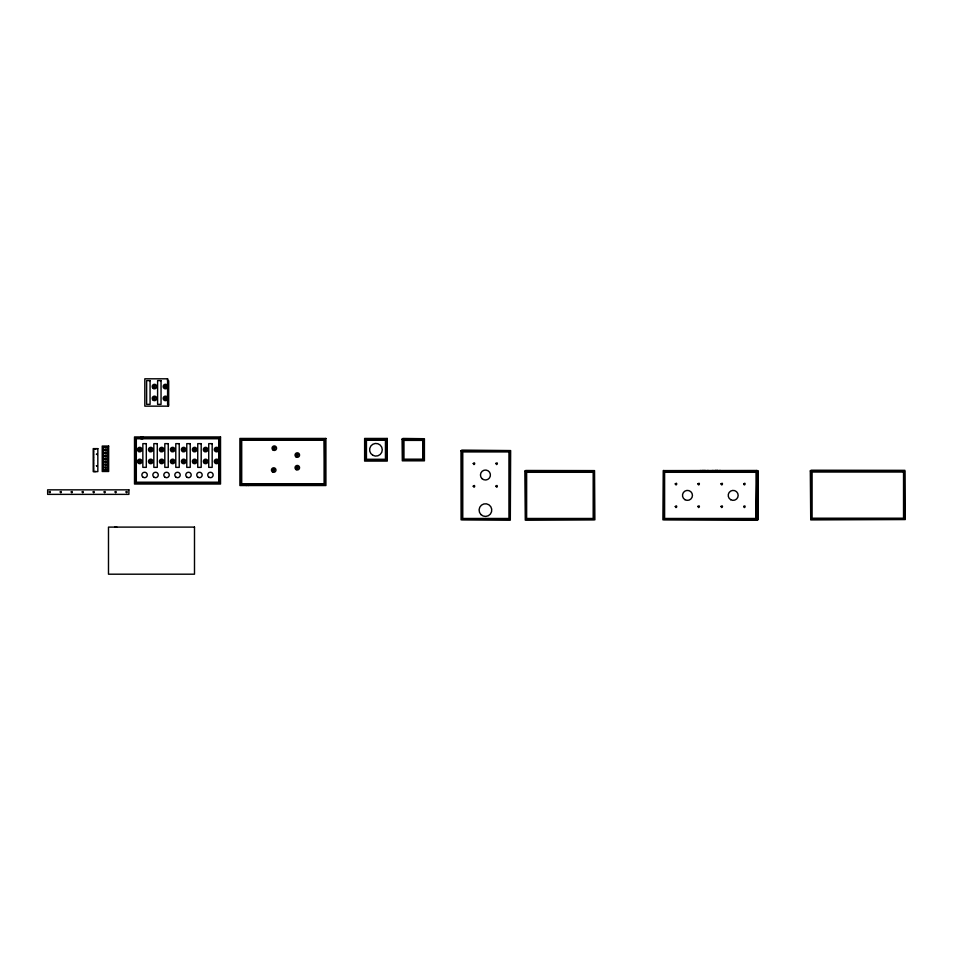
<?xml version="1.0" encoding="UTF-8"?>
<svg xmlns="http://www.w3.org/2000/svg" width="953" height="953" viewBox="0 0 953 953"><rect width="100%" height="100%" fill="white"/><g stroke="black" fill="none" stroke-linecap="round" stroke-linejoin="round"><path stroke-width="1.43" d="M167.585 378.806L167.585 380.616L168.49 380.616L168.49 406.157L144.82 406.157L144.82 378.806L167.585 378.806L167.585 404.346L168.49 404.346M246.231 485.53L246.231 483.719M248.268 485.53L248.268 483.719M756.956 471.39L756.051 472.295L663.705 471.39L756.956 471.39L756.051 518.468L757.194 520.255L662.919 519.826L663.252 470.603L756.956 470.484L757.861 471.39M757.838 519.611L757.838 471.151L757.838 519.611L757.194 520.255L756.956 470.484L756.956 519.373L663.705 519.373L663.705 470.484M167.585 387.252L167.406 387.68A2.263 2.263 0 0 1 163.987 388.288A2.263 2.263 0 0 1 163.987 384.821A2.263 2.263 0 0 1 167.406 385.417L167.585 385.846M167.585 399.116L167.406 399.545A2.263 2.263 0 0 1 163.987 400.141A2.263 2.263 0 0 1 163.987 396.674A2.263 2.263 0 0 1 167.406 397.282L167.585 397.711M218.713 450.269L218.535 450.698A2.263 2.263 0 0 1 215.116 451.305A2.263 2.263 0 0 1 215.116 447.839A2.263 2.263 0 0 1 218.535 448.434L218.713 448.875M218.713 462.134L218.535 462.562A2.263 2.263 0 0 1 215.116 463.17A2.263 2.263 0 0 1 215.116 459.703A2.263 2.263 0 0 1 218.535 460.299L218.713 460.728M135.409 437.844L219.619 437.844L219.619 483.123L135.409 483.123L135.409 437.844L140.841 437.844L140.841 438.749L142.879 438.749L142.879 436.939L140.841 436.939L140.841 437.844M103.138 446.957L106.486 446.957M96.027 448.982L93.763 448.982L93.763 451.245M96.027 471.532L93.763 471.532L93.763 469.269M114.825 527.116L116.862 527.104M757.742 470.937L757.742 519.826M757.599 470.746L757.194 520.255M720.385 470.484L720.385 471.39M719.479 470.484L719.479 471.39M717.8 470.484L717.8 471.39M717.573 470.484L717.573 471.39M716.894 470.484L716.894 471.39M716.751 470.484L716.751 471.39M715.882 470.484L715.882 471.39M715.512 470.484L715.512 471.39M714.976 470.484L714.976 471.39M713.189 470.484L713.189 471.39M712.284 470.484L712.284 471.39M708.246 470.484L708.246 471.39M707.34 470.484L707.34 471.39M705.685 470.484L705.613 471.39M704.779 470.484L704.779 471.39M704.219 470.484L704.219 471.39M703.54 470.484L703.397 471.39M702.909 470.484L702.909 471.39M702.492 470.484L702.492 471.39M701.158 470.484L701.158 471.39M700.252 470.484L700.252 471.39M168.49 380.616L168.49 406.157M93.763 451.877L93.763 454.14M93.763 454.784L93.763 457.047M93.763 457.678L93.763 459.942M93.763 460.573L93.763 462.836M93.763 463.468L93.763 465.731M93.763 466.374L93.763 468.638M495.858 486.209C497.395 489.497 498.216 483.445 495.858 486.209M473.224 486.173C474.618 489.52 475.714 483.516 473.224 486.173M675.26 483.886C676.582 487.269 677.797 481.289 675.26 483.886M240.811 440.107L241.252 484.505L324.89 484.172L324.556 439.476L241.705 439.357L240.811 440.107M675.272 506.484C676.439 509.926 677.917 503.994 675.272 506.484M49.258 491.927C50.092 494.524 51.271 490.092 49.258 491.927M60.23 491.927C61.063 494.524 62.255 490.092 60.23 491.927M71.213 491.927C72.047 494.524 73.226 490.092 71.213 491.927M82.196 491.927C83.018 494.524 84.209 490.092 82.196 491.927M96.467 454.259L97.337 454.486L96.467 454.259M96.467 465.755L97.337 465.993L96.467 465.755M93.168 491.927C94.002 494.524 95.181 490.092 93.168 491.927M104.139 491.927C104.973 494.524 106.164 490.092 104.139 491.927M115.122 491.927C115.944 494.524 117.136 490.092 115.122 491.927M126.094 491.927C126.928 494.524 128.107 490.092 126.094 491.927M138.638 449.28C140.02 453.604 141.997 446.23 138.638 449.28M138.638 461.145C140.02 465.457 141.997 458.083 138.638 461.145M153.373 386.263C154.767 390.575 156.733 383.201 153.373 386.263M153.373 398.116C154.767 402.44 156.733 395.066 153.373 398.116M149.609 449.28C150.991 453.604 152.968 446.23 149.609 449.28M149.609 461.145C150.991 465.457 152.968 458.083 149.609 461.145M164.357 386.263C165.739 390.575 167.716 383.201 164.357 386.263M164.357 398.116C165.739 402.44 167.716 395.066 164.357 398.116M160.592 449.28C161.974 453.604 163.952 446.23 160.592 449.28M160.592 461.145C161.974 465.457 163.952 458.083 160.592 461.145M171.564 449.28C172.958 453.604 174.923 446.23 171.564 449.28M171.564 461.145C172.958 465.457 174.923 458.083 171.564 461.145M182.547 449.28C183.929 453.604 185.906 446.23 182.547 449.28M182.547 461.145C183.929 465.457 185.906 458.083 182.547 461.145M193.519 449.28C194.912 453.604 196.89 446.23 193.519 449.28M193.519 461.145C194.912 465.457 196.89 458.083 193.519 461.145M204.502 449.28C205.884 453.604 207.861 446.23 204.502 449.28M204.502 461.145C205.884 465.457 207.861 458.083 204.502 461.145M215.485 449.28C216.867 453.604 218.845 446.23 215.485 449.28M215.485 461.145C216.867 465.457 218.845 458.083 215.485 461.145M273.213 447.898C274.595 452.21 276.573 444.837 273.213 447.898M272.618 469.758C274.011 474.082 275.977 466.708 272.618 469.758M296.204 454.772C297.598 459.096 299.564 451.722 296.204 454.772M296.204 467.399C297.598 471.723 299.564 464.349 296.204 467.399M402.083 439.119L402.309 460.823L424.419 460.823L424.419 438.714L402.952 438.451L402.083 439.119M460.99 450.781L461.085 519.826L510.308 520.159L510.641 450.566L461.86 450.114L460.99 450.781M473.248 463.456C474.356 466.922 475.928 461.026 473.248 463.456M524.853 471.151L525.282 520.159L594.875 519.826L594.541 470.603L525.734 470.484L524.853 471.151M697.906 483.838C699.025 487.293 700.598 481.396 697.906 483.838M721.004 483.838C722.112 487.293 723.684 481.396 721.004 483.838M743.638 506.472C744.746 509.926 746.33 504.03 743.638 506.472M810.312 470.889L810.729 519.897L905.231 519.564L904.897 470.341L811.182 470.222L810.312 470.889M743.65 483.79C744.591 487.293 746.449 481.479 743.65 483.79M495.894 463.396C496.751 466.922 498.764 461.169 495.894 463.396M721.028 506.388C721.838 509.938 723.911 504.197 721.028 506.388M697.953 506.353C698.597 509.926 700.931 504.28 697.953 506.353M150.062 380.616L146.631 380.616L146.631 404.346L150.062 404.346L150.062 380.616M161.045 380.616L157.602 380.616L157.602 404.346L161.045 404.346L161.045 380.616M220.524 436.939L134.504 436.939L134.504 484.029L220.524 484.029L220.524 436.939M325.914 438.451L239.894 438.451L239.894 485.53L325.914 485.53L325.914 438.451M387.263 438.451L364.63 438.451L364.63 461.085L387.263 461.085L387.263 438.451M218.713 438.749L136.315 438.749L136.315 482.206L218.713 482.206L218.713 438.749M386.358 439.357L365.535 439.357L365.535 460.18L386.358 460.18L386.358 439.357M423.668 439.476L403.059 439.476L403.059 460.073L423.668 460.073L423.668 439.476M324.103 440.262L241.705 440.262L241.705 483.719L324.103 483.719L324.103 440.262M385.453 440.262L366.44 440.262L366.44 459.275L385.453 459.275L385.453 440.262M422.763 440.381L403.965 440.381L403.965 459.167L422.763 459.167L422.763 440.381M146.297 443.645L142.855 443.645L142.855 467.363L146.297 467.363L146.297 443.645M157.281 443.645L153.838 443.645L153.838 467.363L157.281 467.363L157.281 443.645M168.252 443.645L164.821 443.645L164.821 467.363L168.252 467.363L168.252 443.645M179.235 443.645L175.793 443.645L175.793 467.363L179.235 467.363L179.235 443.645M190.219 443.645L186.776 443.645L186.776 467.363L190.219 467.363L190.219 443.645M201.19 443.645L197.747 443.645L197.747 467.363L201.19 467.363L201.19 443.645M212.174 443.645L208.731 443.645L208.731 467.363L212.174 467.363L212.174 443.645M108.654 446.052L102.233 446.052L102.233 471.485L108.654 471.485L108.654 446.052M107.796 447.088L103.091 447.088L103.091 470.448L107.796 470.448L107.796 447.088M106.033 447.41L103.591 447.41L103.591 449.852L106.033 449.852L106.033 447.41M97.837 448.625L93.215 448.625L93.215 471.616L97.837 471.616L97.837 448.625M106.033 450.304L103.591 450.304L103.591 452.746L106.033 452.746L106.033 450.304M509.855 451.019L461.86 451.019L461.86 519.373L509.855 519.373L509.855 451.019M508.95 451.925L462.765 451.925L462.765 518.468L508.95 518.468L508.95 451.925M106.033 453.199L103.591 453.199L103.591 455.641L106.033 455.653L106.033 453.199M106.033 456.094L103.591 456.094L103.591 458.548L106.033 458.548L106.033 456.094M106.033 459.001L103.591 459.001L103.591 461.443L106.033 461.443L106.033 459.001M106.033 461.895L103.591 461.895L103.591 464.337L106.033 464.337L106.033 461.895M106.033 464.79L103.591 464.79L103.591 467.232L106.033 467.232L106.033 464.79M106.033 467.685L103.591 467.685L103.591 470.127L106.033 470.127L106.033 467.685M904.445 471.127L811.182 471.127L811.182 519.111L904.445 519.111L904.445 471.127M594.088 471.39L525.734 471.39L525.734 519.373L594.088 519.373L594.088 471.39M903.539 472.033L812.087 472.033L812.087 518.206L903.539 518.206L903.539 472.033M593.183 472.295L526.64 472.295L526.64 518.468L593.183 518.468L593.183 472.295M756.051 472.295L664.61 472.295L664.61 518.468L756.051 518.468L756.051 472.295M128.893 489.842L47.65 489.842L47.65 494.369L128.893 494.369L128.893 489.842M194.495 527.104L108.487 527.104L108.487 574.194L194.495 574.194L194.495 527.104M153.338 400.367A2.263 2.263 0 0 0 156.733 398.414A2.263 2.263 0 0 0 153.338 396.448A2.263 2.263 0 0 0 153.338 400.367M153.338 388.514A2.263 2.263 0 0 0 156.733 386.549A2.263 2.263 0 0 0 153.338 384.595A2.263 2.263 0 0 0 153.338 388.514M730.701 499.694A4.979 4.979 0 0 0 738.17 495.381A4.979 4.979 0 0 0 730.701 491.069A4.979 4.979 0 0 0 730.701 499.694M684.981 499.694A4.979 4.979 0 0 0 692.45 495.381A4.979 4.979 0 0 0 684.981 491.069A4.979 4.979 0 0 0 684.981 499.694M480.955 514.584A6.337 6.337 0 0 0 491.557 511.737A6.337 6.337 0 0 0 483.79 503.97A6.337 6.337 0 0 0 480.955 514.584M482.039 478.656A4.979 4.979 0 0 0 490.295 476.131A4.979 4.979 0 0 0 483.969 470.258A4.979 4.979 0 0 0 482.039 478.656M372.778 455.26A6.337 6.337 0 0 0 382.284 449.768A6.337 6.337 0 0 0 372.778 444.277A6.337 6.337 0 0 0 372.778 455.26M209.088 477.322A2.716 2.716 0 0 0 213.162 474.963A2.716 2.716 0 0 0 209.088 472.617A2.716 2.716 0 0 0 209.088 477.322M198.117 477.322A2.716 2.716 0 0 0 202.191 474.963A2.716 2.716 0 0 0 198.117 472.617A2.716 2.716 0 0 0 198.117 477.322M143.224 477.322A2.716 2.716 0 0 0 147.298 474.963A2.716 2.716 0 0 0 143.224 472.617A2.716 2.716 0 0 0 143.224 477.322M154.195 477.322A2.716 2.716 0 0 0 158.269 474.963A2.716 2.716 0 0 0 154.195 472.617A2.716 2.716 0 0 0 154.195 477.322M187.133 477.322A2.716 2.716 0 0 0 191.208 474.963A2.716 2.716 0 0 0 187.133 472.617A2.716 2.716 0 0 0 187.133 477.322M176.162 477.322A2.716 2.716 0 0 0 180.236 474.963A2.716 2.716 0 0 0 176.162 472.617A2.716 2.716 0 0 0 176.162 477.322M165.179 477.322A2.716 2.716 0 0 0 169.253 474.963A2.716 2.716 0 0 0 165.179 472.617A2.716 2.716 0 0 0 165.179 477.322M204.466 463.396A2.263 2.263 0 0 0 207.861 461.431A2.263 2.263 0 0 0 204.466 459.477A2.263 2.263 0 0 0 204.466 463.396M204.466 451.531A2.263 2.263 0 0 0 207.861 449.566A2.263 2.263 0 0 0 204.466 447.612A2.263 2.263 0 0 0 204.466 451.531M193.483 463.396A2.263 2.263 0 0 0 196.878 461.431A2.263 2.263 0 0 0 193.483 459.477A2.263 2.263 0 0 0 193.483 463.396M182.511 463.396A2.263 2.263 0 0 0 185.906 461.431A2.263 2.263 0 0 0 182.511 459.477A2.263 2.263 0 0 0 182.511 463.396M193.483 451.531A2.263 2.263 0 0 0 196.878 449.566A2.263 2.263 0 0 0 193.483 447.612A2.263 2.263 0 0 0 193.483 451.531M182.511 451.531A2.263 2.263 0 0 0 185.906 449.566A2.263 2.263 0 0 0 182.511 447.612A2.263 2.263 0 0 0 182.511 451.531M171.528 451.531A2.263 2.263 0 0 0 174.923 449.566A2.263 2.263 0 0 0 171.528 447.612A2.263 2.263 0 0 0 171.528 451.531M171.528 463.396A2.263 2.263 0 0 0 174.923 461.431A2.263 2.263 0 0 0 171.528 459.477A2.263 2.263 0 0 0 171.528 463.396M160.545 451.531A2.263 2.263 0 0 0 163.94 449.566A2.263 2.263 0 0 0 160.545 447.612A2.263 2.263 0 0 0 160.545 451.531M160.545 463.396A2.263 2.263 0 0 0 163.94 461.431A2.263 2.263 0 0 0 160.545 459.477A2.263 2.263 0 0 0 160.545 463.396M149.573 463.396A2.263 2.263 0 0 0 152.968 461.431A2.263 2.263 0 0 0 149.573 459.477A2.263 2.263 0 0 0 149.573 463.396M149.573 451.531A2.263 2.263 0 0 0 152.968 449.566A2.263 2.263 0 0 0 149.573 447.612A2.263 2.263 0 0 0 149.573 451.531M138.59 463.396A2.263 2.263 0 0 0 141.985 461.431A2.263 2.263 0 0 0 138.59 459.477A2.263 2.263 0 0 0 138.59 463.396M138.59 451.531A2.263 2.263 0 0 0 141.985 449.566A2.263 2.263 0 0 0 138.59 447.612A2.263 2.263 0 0 0 138.59 451.531M273.177 450.15A2.263 2.263 0 0 0 276.573 448.184A2.263 2.263 0 0 0 273.177 446.23A2.263 2.263 0 0 0 273.177 450.15M296.169 457.023A2.263 2.263 0 0 0 299.564 455.069A2.263 2.263 0 0 0 296.169 453.104A2.263 2.263 0 0 0 296.169 457.023M296.169 469.662A2.263 2.263 0 0 0 299.564 467.697A2.263 2.263 0 0 0 296.169 465.731A2.263 2.263 0 0 0 296.169 469.662M272.582 472.009A2.263 2.263 0 0 0 275.977 470.055A2.263 2.263 0 0 0 272.582 468.09A2.263 2.263 0 0 0 272.582 472.009"/></g></svg>
